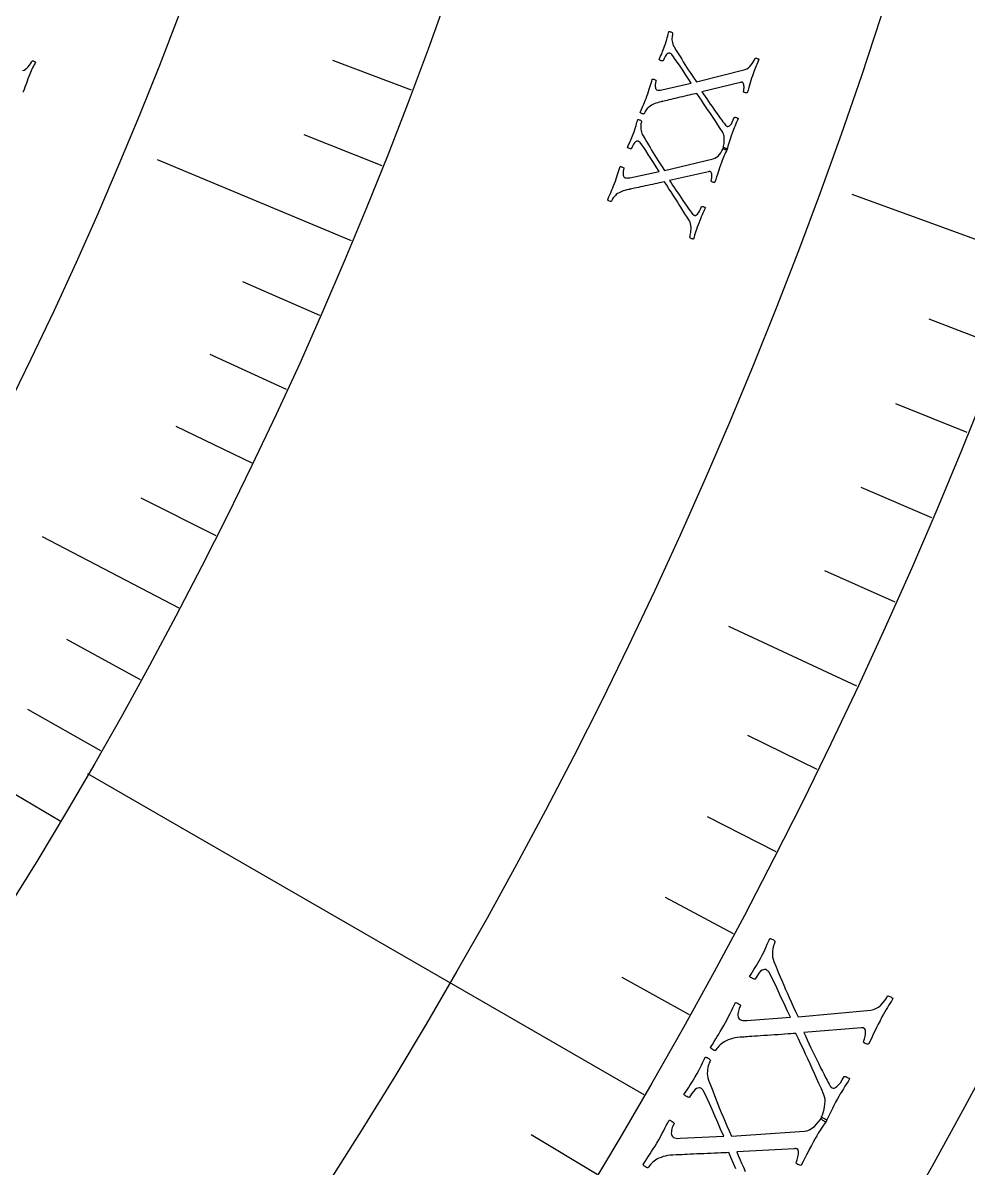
# Model space of a CAD drawing. Header units: millimetres. Extents: x -76 to 76, y -76 to 86.
# Drawn here: x 51.48 to 63.78, y -35.34 to -20.43 of the extents above; entities that cross this region are included whole.
import ezdxf

# ---------------------------------------------------------------- set-up
doc = ezdxf.new("R2010")
doc.units = ezdxf.units.MM
for name, color, linetype in [('CUT_OUTER', 1, 'Continuous'), ('ENGRAVE', 7, 'Continuous'), ('ENGRAVE_FINE', 8, 'Continuous'), ('TEXT', 5, 'Continuous')]:
    doc.layers.add(name, color=color, linetype=linetype)

msp = doc.modelspace()

# ---------------------------------------------------------------- linework, layer by layer
at = {"layer": 'CUT_OUTER'}
msp.add_arc((0.0001, -0.0001), 75.9999, 179.913117, 0.0001, dxfattribs=at)
at = {"layer": 'ENGRAVE'}
for points in [[(55.7593, -23.2696), (53.2344, -22.2158)], [(64.6321, -23.5241), (62.2753, -22.6664)], [(53.513, -28.0524), (51.7359, -27.1209)], [(62.3358, -29.0677), (60.669, -28.2904)], [(59.5652, -34.39), (52.3253, -30.21)]]:
    msp.add_lwpolyline(points, dxfattribs=at)
for radius in [74.48, 74.48, 72.485, 68.78, 68.78, 65.854, 60.42, 60.42, 57.228]:
    msp.add_circle((0, 0), radius, dxfattribs=at)
at = {"layer": 'ENGRAVE_FINE'}
for points in [[(56.538, -21.308), (55.5139, -20.9221)], [(56.1573, -22.2919), (55.1401, -21.8881)], [(55.3441, -24.2406), (54.3417, -23.8015)], [(64.2117, -24.6485), (63.2751, -24.289)], [(54.9118, -25.2047), (53.9171, -24.7481)], [(63.7717, -25.7654), (62.8416, -25.3896)], [(54.4624, -26.1616), (53.4759, -25.6877)], [(63.3123, -26.8745), (62.3889, -26.4825)], [(53.9961, -27.1109), (53.018, -26.6198)], [(62.8337, -27.9753), (61.9172, -27.5673)], [(53.0132, -28.9858), (52.053, -28.4607)], [(52.4969, -29.9107), (51.5461, -29.3689)], [(61.8191, -30.1512), (60.9174, -29.7114)], [(51.9643, -30.8268), (51.023, -30.2684)], [(61.2834, -31.2255), (60.3896, -30.77)], [(60.7291, -32.2903), (59.8434, -31.8193)], [(60.1563, -33.3452), (59.2789, -32.8588)], [(58.956, -35.4243), (58.0961, -34.9076)]]:
    msp.add_lwpolyline(points, dxfattribs=at)
at = {"layer": 'TEXT'}
for points in [[(59.6012, -21.3839), (59.6121, -21.3529), (59.6222, -21.3232), (59.6315, -21.2946), (59.6399, -21.2672), (59.648, -21.2405), (59.6561, -21.2141), (59.6642, -21.188), (59.6723, -21.1621), (59.6773, -21.1621), (59.6839, -21.1632), (59.6921, -21.1654), (59.702, -21.1687), (59.7112, -21.1724), (59.7174, -21.1761), (59.7206, -21.1797), (59.7209, -21.1833), (59.7187, -21.1903), (59.7165, -21.199), (59.7144, -21.2095), (59.7122, -21.2217), (59.7106, -21.2348), (59.71, -21.2477), (59.7105, -21.2604), (59.712, -21.2731), (59.7152, -21.2846), (59.7208, -21.294), (59.7288, -21.3013), (59.7391, -21.3065), (59.7502, -21.309), (59.7637, -21.3093), (59.7797, -21.3076), (59.7982, -21.3038), (60.1785, -21.2142), (60.1403, -21.1574), (60.1033, -21.1022), (60.0675, -21.0485), (60.0329, -20.9962), (60.0006, -20.9481), (59.9717, -20.9066), (59.9463, -20.8717), (59.9242, -20.8436), (59.9206, -20.8396), (59.9168, -20.8363), (59.9128, -20.8335), (59.9085, -20.8312), (59.9047, -20.8294), (59.9016, -20.8281), (59.8995, -20.8271), (59.8982, -20.8266), (59.8912, -20.8257), (59.8829, -20.8272), (59.8733, -20.8313), (59.8623, -20.8378), (59.8505, -20.8491), (59.8384, -20.8675), (59.8262, -20.893), (59.8137, -20.9255), (59.8108, -20.9271), (59.8058, -20.9274), (59.7986, -20.9263), (59.7893, -20.9238), (59.7797, -20.9207), (59.7717, -20.9175), (59.7654, -20.9142), (59.7608, -20.9109), (59.7712, -20.8867), (59.7809, -20.864), (59.7901, -20.8426), (59.7986, -20.8225), (59.8069, -20.8027), (59.8151, -20.7817), (59.8233, -20.7596), (59.8315, -20.7364), (59.8424, -20.7042), (59.852, -20.6745), (59.8601, -20.6472), (59.8669, -20.6225), (59.8728, -20.6), (59.8782, -20.5796), (59.8831, -20.5612), (59.8876, -20.5449), (59.8924, -20.5448), (59.8984, -20.5454), (59.9056, -20.5469), (59.9141, -20.5491), (59.9224, -20.5521), (59.9292, -20.556), (59.9344, -20.5607), (59.9382, -20.5662), (59.9368, -20.5711), (59.9351, -20.5787), (59.9331, -20.5891), (59.9308, -20.6021), (59.9289, -20.6171), (59.9281, -20.6332), (59.9284, -20.6505), (59.9298, -20.6688), (59.9329, -20.6877), (59.938, -20.7064), (59.9454, -20.7251), (59.9549, -20.7436), (59.9828, -20.7886), (60.0087, -20.8306), (60.0326, -20.8697), (60.0545, -20.9057), (60.0756, -20.9401), (60.0971, -20.9743), (60.1188, -21.0082), (60.1409, -21.0419), (60.1643, -21.0771), (60.1898, -21.1152), (60.2175, -21.1564), (60.2473, -21.2006), (60.8799, -21.0376), (60.9022, -21.0294), (60.923, -21.0169), (60.9423, -21.0001), (60.96, -20.979), (60.9758, -20.956), (60.9892, -20.9334), (61.0002, -20.9112), (61.0087, -20.8894), (61.0139, -20.8886), (61.0203, -20.8891), (61.028, -20.891), (61.0371, -20.8941), (61.0457, -20.8977), (61.0523, -20.9006), (61.0569, -20.903), (61.0594, -20.9048), (61.049, -20.9293), (61.0394, -20.9521), (61.0305, -20.9731), (61.0223, -20.9924), (61.0143, -21.0118), (61.0059, -21.0334), (60.9972, -21.0571), (60.9881, -21.083), (60.9759, -21.1186), (60.9649, -21.152), (60.955, -21.1832), (60.9463, -21.2121), (60.9377, -21.2411), (60.9285, -21.2725), (60.9185, -21.3063), (60.9078, -21.3424), (60.9022, -21.344), (60.8952, -21.3441), (60.8867, -21.3426), (60.8767, -21.3396), (60.8676, -21.3359), (60.8613, -21.3322), (60.8581, -21.3285), (60.8579, -21.3249), (60.8597, -21.3186), (60.8615, -21.3104), (60.8632, -21.3002), (60.8648, -21.2882), (60.8659, -21.2752), (60.8661, -21.2623), (60.8654, -21.2494), (60.8638, -21.2366), (60.861, -21.2251), (60.8567, -21.2161), (60.8509, -21.2095), (60.8436, -21.2055), (60.8416, -21.205), (60.8392, -21.2047), (60.8363, -21.2046), (60.8329, -21.2048), (60.8295, -21.2051), (60.8263, -21.2057), (60.8235, -21.2066), (60.8209, -21.2076), (60.318, -21.3292), (60.3375, -21.3585), (60.3582, -21.3891), (60.38, -21.421), (60.4029, -21.4542), (60.4263, -21.4878), (60.4495, -21.5211), (60.4725, -21.5539), (60.4952, -21.5862), (60.5172, -21.6173), (60.5379, -21.6461), (60.5574, -21.6728), (60.5757, -21.6973), (60.5921, -21.7189), (60.6057, -21.7367), (60.6167, -21.7509), (60.625, -21.7613), (60.6267, -21.763), (60.6287, -21.7651), (60.631, -21.7676), (60.6338, -21.7704), (60.6369, -21.7733), (60.6403, -21.7758), (60.6442, -21.778), (60.6485, -21.7798), (60.657, -21.7807), (60.6665, -21.7777), (60.6771, -21.7708), (60.6887, -21.7599), (60.7009, -21.7442), (60.7134, -21.7225), (60.7261, -21.6948), (60.739, -21.6611), (60.7442, -21.6603), (60.7508, -21.6605), (60.7587, -21.6619), (60.7679, -21.6644), (60.7768, -21.6674), (60.7834, -21.6702), (60.7879, -21.6728), (60.7901, -21.6753), (60.7797, -21.6989), (60.7694, -21.7228), (60.759, -21.747), (60.7487, -21.7714), (60.7386, -21.7959), (60.7289, -21.8203), (60.7197, -21.8445), (60.7108, -21.8687), (60.6991, -21.9014), (60.6887, -21.9319), (60.6795, -21.9599), (60.6715, -21.9857), (60.6641, -22.0105), (60.6566, -22.0358), (60.649, -22.0616), (60.6414, -22.0878), (60.6359, -22.0874), (60.6294, -22.0857), (60.622, -22.0828), (60.6136, -22.0787), (60.6057, -22.0744), (60.5996, -22.0708), (60.5954, -22.0681), (60.5931, -22.0662), (60.5946, -22.0606), (60.5968, -22.0511), (60.5995, -22.0377), (60.6027, -22.0203), (60.6057, -22.0003), (60.6076, -21.9792), (60.6084, -21.9569), (60.6081, -21.9335), (60.606, -21.9103), (60.6014, -21.8889), (60.5942, -21.8693), (60.5846, -21.8514), (60.5544, -21.8042), (60.5255, -21.7592), (60.4977, -21.7164), (60.4711, -21.6759), (60.4451, -21.6365), (60.4188, -21.5973), (60.3924, -21.5581), (60.3658, -21.519), (60.3386, -21.4792), (60.3104, -21.4376), (60.2811, -21.3943), (60.2508, -21.3493), (60.2302, -21.3538), (60.2071, -21.359), (60.1816, -21.365), (60.1538, -21.3717), (60.1244, -21.3788), (60.0944, -21.3859), (60.0637, -21.393), (60.0324, -21.4002), (60.0013, -21.4073), (59.9713, -21.4142), (59.9423, -21.421), (59.9144, -21.4276), (59.8882, -21.4339), (59.8645, -21.4396), (59.8432, -21.4446), (59.8245, -21.4491), (59.8091, -21.4527), (59.7982, -21.4553), (59.7916, -21.4569), (59.7894, -21.4574), (59.7626, -21.4634), (59.7383, -21.47), (59.7165, -21.4771), (59.6973, -21.4848), (59.6795, -21.4934), (59.662, -21.5035), (59.6447, -21.5151), (59.6276, -21.528), (59.6167, -21.5374), (59.6066, -21.548), (59.5971, -21.5596), (59.5884, -21.5724), (59.5808, -21.585), (59.5745, -21.5963), (59.5696, -21.6062), (59.566, -21.6148), (59.5636, -21.6174), (59.5588, -21.6181), (59.5517, -21.617), (59.5422, -21.6141), (59.5326, -21.6101), (59.5251, -21.6059), (59.5197, -21.6015), (59.5163, -21.5968), (59.5283, -21.5668), (59.5395, -21.5391), (59.55, -21.5137), (59.5598, -21.4907), (59.5694, -21.4676), (59.5795, -21.4421), (59.5901, -21.4142), (59.6012, -21.3839)], [(59.1802, -22.5228), (59.1917, -22.4921), (59.2024, -22.4625), (59.2122, -22.4341), (59.2212, -22.4069), (59.2297, -22.3804), (59.2383, -22.3542), (59.2469, -22.3282), (59.2555, -22.3024), (59.2605, -22.3026), (59.2671, -22.3038), (59.2753, -22.3062), (59.2851, -22.3096), (59.2942, -22.3135), (59.3004, -22.3173), (59.3035, -22.321), (59.3037, -22.3246), (59.3014, -22.3315), (59.299, -22.3402), (59.2967, -22.3507), (59.2943, -22.3628), (59.2924, -22.3758), (59.2916, -22.3887), (59.2918, -22.4015), (59.2931, -22.4142), (59.2961, -22.4258), (59.3015, -22.4353), (59.3093, -22.4428), (59.3196, -22.4481), (59.3306, -22.4508), (59.3441, -22.4514), (59.3601, -22.45), (59.3787, -22.4466), (59.7606, -22.3642), (59.7235, -22.3068), (59.6876, -22.2509), (59.6528, -22.1965), (59.6193, -22.1435), (59.5879, -22.0948), (59.5598, -22.0527), (59.535, -22.0174), (59.5135, -21.9888), (59.51, -21.9848), (59.5062, -21.9814), (59.5022, -21.9785), (59.4981, -21.9761), (59.4942, -21.9743), (59.4912, -21.9729), (59.4891, -21.9719), (59.4878, -21.9713), (59.4809, -21.9703), (59.4726, -21.9717), (59.4628, -21.9756), (59.4517, -21.9819), (59.4397, -21.9929), (59.4273, -22.0111), (59.4145, -22.0363), (59.4014, -22.0686), (59.3985, -22.0702), (59.3935, -22.0704), (59.3863, -22.0691), (59.377, -22.0665), (59.3675, -22.0631), (59.3596, -22.0598), (59.3534, -22.0564), (59.3488, -22.053), (59.3597, -22.0291), (59.3699, -22.0065), (59.3794, -21.9852), (59.3883, -21.9654), (59.3969, -21.9457), (59.4056, -21.9249), (59.4142, -21.9029), (59.4229, -21.8799), (59.4344, -21.8479), (59.4445, -21.8184), (59.4532, -21.7913), (59.4604, -21.7667), (59.4667, -21.7443), (59.4725, -21.724), (59.4778, -21.7058), (59.4826, -21.6895), (59.4874, -21.6895), (59.4934, -21.6902), (59.5006, -21.6918), (59.509, -21.6942), (59.5173, -21.6974), (59.524, -21.7014), (59.5292, -21.7062), (59.5328, -21.7118), (59.5313, -21.7167), (59.5295, -21.7242), (59.5273, -21.7345), (59.5247, -21.7476), (59.5225, -21.7625), (59.5214, -21.7786), (59.5214, -21.7958), (59.5225, -21.8142), (59.5251, -21.8331), (59.53, -21.852), (59.537, -21.8708), (59.5461, -21.8895), (59.5731, -21.935), (59.5982, -21.9775), (59.6213, -22.017), (59.6426, -22.0534), (59.663, -22.0883), (59.6838, -22.1228), (59.7049, -22.1572), (59.7264, -22.1913), (59.749, -22.2269), (59.7738, -22.2655), (59.8007, -22.3072), (59.8297, -22.352), (60.4653, -22.2011), (60.4878, -22.1933), (60.5088, -22.1812), (60.5284, -22.1648), (60.5465, -22.1441), (60.5628, -22.1214), (60.5766, -22.099), (60.588, -22.0771), (60.5969, -22.0555), (60.6021, -22.0548), (60.6085, -22.0554), (60.6162, -22.0574), (60.6252, -22.0607), (60.6338, -22.0644), (60.6403, -22.0675), (60.6448, -22.0699), (60.6473, -22.0718), (60.6365, -22.0961), (60.6264, -22.1187), (60.6171, -22.1396), (60.6085, -22.1587), (60.6002, -22.178), (60.5914, -22.1994), (60.5822, -22.2229), (60.5726, -22.2486), (60.5597, -22.284), (60.5481, -22.3172), (60.5376, -22.3482), (60.5283, -22.3769), (60.5192, -22.4057), (60.5094, -22.4369), (60.4987, -22.4705), (60.4873, -22.5064), (60.4817, -22.5079), (60.4747, -22.5078), (60.4662, -22.5062), (60.4564, -22.503), (60.4472, -22.4991), (60.4411, -22.4953), (60.4379, -22.4916), (60.4378, -22.488), (60.4397, -22.4817), (60.4416, -22.4735), (60.4435, -22.4634), (60.4453, -22.4514), (60.4467, -22.4384), (60.4472, -22.4255), (60.4467, -22.4126), (60.4454, -22.3998), (60.4428, -22.3882), (60.4387, -22.3791), (60.433, -22.3725), (60.4258, -22.3683), (60.4238, -22.3678), (60.4214, -22.3674), (60.4185, -22.3673), (60.4151, -22.3674), (60.4116, -22.3677), (60.4085, -22.3682), (60.4056, -22.369), (60.4031, -22.37), (59.8979, -22.4819), (59.9169, -22.5116), (59.9369, -22.5426), (59.9581, -22.5749), (59.9804, -22.6085), (60.0032, -22.6426), (60.0257, -22.6763), (60.048, -22.7095), (60.0701, -22.7423), (60.0915, -22.7737), (60.1117, -22.803), (60.1307, -22.8301), (60.1485, -22.8549), (60.1645, -22.8768), (60.1778, -22.8949), (60.1885, -22.9092), (60.1966, -22.9198), (60.1982, -22.9215), (60.2001, -22.9237), (60.2025, -22.9262), (60.2051, -22.9291), (60.2082, -22.9321), (60.2116, -22.9346), (60.2155, -22.9369), (60.2197, -22.9387), (60.2282, -22.9398), (60.2378, -22.937), (60.2484, -22.9303), (60.2602, -22.9197), (60.2728, -22.9042), (60.2857, -22.8827), (60.2989, -22.8553), (60.3125, -22.8219), (60.3177, -22.8211), (60.3242, -22.8215), (60.3321, -22.823), (60.3413, -22.8257), (60.3501, -22.8288), (60.3567, -22.8317), (60.3611, -22.8345), (60.3633, -22.837), (60.3525, -22.8604), (60.3416, -22.8841), (60.3309, -22.9081), (60.3201, -22.9323), (60.3095, -22.9566), (60.2994, -22.9808), (60.2896, -23.0048), (60.2803, -23.0288), (60.268, -23.0614), (60.257, -23.0916), (60.2473, -23.1195), (60.2388, -23.145), (60.2309, -23.1697), (60.2229, -23.1949), (60.2148, -23.2205), (60.2067, -23.2466), (60.2012, -23.2461), (60.1947, -23.2443), (60.1874, -23.2412), (60.1791, -23.237), (60.1713, -23.2325), (60.1653, -23.2288), (60.1611, -23.226), (60.1588, -23.224), (60.1605, -23.2185), (60.1628, -23.2091), (60.1657, -23.1957), (60.1693, -23.1783), (60.1727, -23.1584), (60.175, -23.1373), (60.1762, -23.115), (60.1764, -23.0916), (60.1747, -23.0685), (60.1705, -23.047), (60.1637, -23.0272), (60.1544, -23.0091), (60.1252, -22.9613), (60.0971, -22.9158), (60.0701, -22.8725), (60.0444, -22.8315), (60.019, -22.7916), (59.9936, -22.7519), (59.9679, -22.7122), (59.9421, -22.6726), (59.9157, -22.6322), (59.8882, -22.5901), (59.8598, -22.5463), (59.8304, -22.5007), (59.8096, -22.5048), (59.7865, -22.5096), (59.7609, -22.515), (59.7329, -22.5212), (59.7034, -22.5278), (59.6732, -22.5343), (59.6424, -22.5409), (59.611, -22.5474), (59.5798, -22.5539), (59.5496, -22.5602), (59.5205, -22.5665), (59.4925, -22.5726), (59.4662, -22.5784), (59.4424, -22.5836), (59.421, -22.5882), (59.4022, -22.5923), (59.3868, -22.5957), (59.3758, -22.598), (59.3692, -22.5994), (59.367, -22.5999), (59.34, -22.6055), (59.3156, -22.6116), (59.2937, -22.6183), (59.2744, -22.6256), (59.2564, -22.6339), (59.2387, -22.6436), (59.2211, -22.6548), (59.2038, -22.6675), (59.1927, -22.6767), (59.1824, -22.687), (59.1728, -22.6985), (59.1638, -22.7111), (59.1559, -22.7236), (59.1494, -22.7347), (59.1443, -22.7446), (59.1406, -22.7531), (59.1381, -22.7556), (59.1333, -22.7562), (59.1262, -22.755), (59.1168, -22.7519), (59.1073, -22.7477), (59.0998, -22.7434), (59.0945, -22.7388), (59.0913, -22.7341), (59.1038, -22.7043), (59.1155, -22.6768), (59.1265, -22.6517), (59.1367, -22.6288), (59.1468, -22.606), (59.1574, -22.5807), (59.1685, -22.553), (59.1802, -22.5228)], [(60.6012, -33.4871), (60.6239, -33.4454), (60.6452, -33.4051), (60.6651, -33.3664), (60.6835, -33.3292), (60.7011, -33.293), (60.7187, -33.2571), (60.7363, -33.2215), (60.7539, -33.1864), (60.761, -33.1876), (60.7703, -33.1907), (60.7816, -33.1958), (60.795, -33.2027), (60.8073, -33.2102), (60.8154, -33.2169), (60.8192, -33.2228), (60.8187, -33.228), (60.814, -33.2375), (60.8089, -33.2495), (60.8034, -33.264), (60.7976, -33.281), (60.7923, -33.2993), (60.7885, -33.3176), (60.7862, -33.336), (60.7855, -33.3545), (60.7875, -33.3717), (60.7934, -33.3865), (60.8031, -33.3988), (60.8168, -33.4086), (60.8321, -33.4147), (60.8514, -33.4184), (60.8748, -33.4197), (60.9022, -33.4185), (61.4686, -33.3781), (61.4267, -33.288), (61.3862, -33.2003), (61.347, -33.1151), (61.3092, -33.0322), (61.2737, -32.9558), (61.2416, -32.8897), (61.2129, -32.834), (61.1876, -32.7886), (61.1833, -32.7821), (61.1786, -32.7764), (61.1734, -32.7715), (61.1679, -32.7673), (61.1627, -32.7638), (61.1587, -32.7612), (61.1558, -32.7594), (61.154, -32.7583), (61.1443, -32.7554), (61.132, -32.7557), (61.1173, -32.7593), (61.1, -32.7661), (61.0805, -32.7796), (61.0591, -32.8032), (61.0357, -32.8368), (61.0104, -32.8805), (61.0059, -32.8822), (60.9986, -32.8814), (60.9886, -32.8782), (60.9757, -32.8725), (60.9627, -32.8658), (60.952, -32.8593), (60.9437, -32.8532), (60.9378, -32.8474), (60.9581, -32.8152), (60.9773, -32.7849), (60.9953, -32.7564), (61.012, -32.7297), (61.0283, -32.7031), (61.0448, -32.675), (61.0616, -32.6452), (61.0786, -32.6139), (61.1015, -32.5703), (61.1218, -32.53), (61.1396, -32.4928), (61.1549, -32.459), (61.1684, -32.4281), (61.1807, -32.4001), (61.1919, -32.375), (61.2019, -32.3526), (61.2088, -32.3535), (61.2173, -32.3558), (61.2274, -32.3595), (61.2391, -32.3646), (61.2503, -32.3709), (61.2592, -32.378), (61.2657, -32.3859), (61.2698, -32.3946), (61.2667, -32.4013), (61.2626, -32.4118), (61.2575, -32.4262), (61.2512, -32.4444), (61.2451, -32.4654), (61.2404, -32.4883), (61.237, -32.513), (61.2349, -32.5396), (61.235, -32.5673), (61.2383, -32.5954), (61.2447, -32.6237), (61.2542, -32.6525), (61.284, -32.7233), (61.3118, -32.7894), (61.3373, -32.8508), (61.3607, -32.9075), (61.3832, -32.9616), (61.4063, -33.0155), (61.4298, -33.0692), (61.4539, -33.1226), (61.4794, -33.1783), (61.5074, -33.2388), (61.5378, -33.3042), (61.5706, -33.3745), (62.5165, -33.2847), (62.5504, -33.2779), (62.5831, -33.2647), (62.6146, -33.2449), (62.6449, -33.2185), (62.6728, -33.189), (62.6972, -33.1595), (62.718, -33.13), (62.7352, -33.1007), (62.7428, -33.1007), (62.7519, -33.1028), (62.7626, -33.1072), (62.7749, -33.1138), (62.7865, -33.1208), (62.7953, -33.1265), (62.8013, -33.1309), (62.8045, -33.1341), (62.7841, -33.1671), (62.7651, -33.1977), (62.7475, -33.226), (62.7313, -33.2519), (62.7154, -33.278), (62.6985, -33.3072), (62.6805, -33.3393), (62.6615, -33.3745), (62.6359, -33.423), (62.6125, -33.4686), (62.5911, -33.5112), (62.572, -33.5508), (62.5531, -33.5906), (62.5325, -33.6336), (62.5104, -33.6799), (62.4867, -33.7295), (62.4784, -33.7305), (62.4683, -33.729), (62.4564, -33.7249), (62.4428, -33.7184), (62.4305, -33.7109), (62.4224, -33.7042), (62.4186, -33.6982), (62.4191, -33.693), (62.4232, -33.6843), (62.4276, -33.6729), (62.4323, -33.6587), (62.4374, -33.6417), (62.442, -33.6232), (62.4452, -33.6047), (62.4472, -33.586), (62.4478, -33.5673), (62.4464, -33.5501), (62.4423, -33.5361), (62.4355, -33.5254), (62.426, -33.518), (62.4232, -33.5168), (62.4198, -33.5158), (62.4156, -33.515), (62.4107, -33.5145), (62.4057, -33.5142), (62.4011, -33.5143), (62.3968, -33.5149), (62.3929, -33.5158), (61.6427, -33.5753), (61.6639, -33.6218), (61.6865, -33.6705), (61.7105, -33.7213), (61.7358, -33.7743), (61.7617, -33.828), (61.7873, -33.8811), (61.8127, -33.9335), (61.8378, -33.9852), (61.8622, -34.0349), (61.8853, -34.0812), (61.9072, -34.124), (61.9277, -34.1635), (61.9462, -34.1983), (61.9616, -34.2271), (61.9741, -34.2499), (61.9836, -34.2668), (61.9856, -34.2696), (61.9879, -34.2731), (61.9908, -34.2772), (61.994, -34.282), (61.9978, -34.2868), (62.0022, -34.2913), (62.0073, -34.2952), (62.013, -34.2988), (62.025, -34.3021), (62.0394, -34.3), (62.0562, -34.2925), (62.0753, -34.2796), (62.0966, -34.2598), (62.1195, -34.2314), (62.1442, -34.1946), (62.1707, -34.1492), (62.1783, -34.1492), (62.1877, -34.151), (62.1987, -34.1548), (62.2114, -34.1605), (62.2234, -34.1668), (62.2323, -34.1724), (62.2381, -34.1773), (62.2407, -34.1814), (62.2203, -34.213), (62.1999, -34.2449), (62.1794, -34.2773), (62.1589, -34.31), (62.1387, -34.3429), (62.1191, -34.3757), (62.1001, -34.4084), (62.0817, -34.4411), (62.0573, -34.4855), (62.0352, -34.5268), (62.0154, -34.565), (61.9979, -34.6002), (61.9814, -34.6341), (61.9647, -34.6687), (61.9478, -34.704), (61.9306, -34.74), (61.9228, -34.7381), (61.9138, -34.7342), (61.9039, -34.7283), (61.8928, -34.7204), (61.8825, -34.7123), (61.8746, -34.7058), (61.8692, -34.7009), (61.8663, -34.6976), (61.8699, -34.69), (61.8752, -34.6768), (61.8822, -34.6581), (61.891, -34.6338), (61.9, -34.6058), (61.9076, -34.5759), (61.914, -34.5441), (61.9191, -34.5103), (61.9215, -34.4766), (61.9198, -34.4448), (61.9141, -34.4149), (61.9045, -34.3869), (61.8722, -34.3121), (61.8411, -34.2407), (61.8112, -34.1728), (61.7825, -34.1085), (61.7542, -34.0459), (61.7256, -33.9834), (61.6967, -33.921), (61.6676, -33.8588), (61.6378, -33.7953), (61.6068, -33.7291), (61.5748, -33.6602), (61.5416, -33.5887), (61.5109, -33.5903), (61.4766, -33.5924), (61.4386, -33.5951), (61.3971, -33.5983), (61.3532, -33.6017), (61.3085, -33.6049), (61.2629, -33.608), (61.2163, -33.611), (61.1701, -33.6139), (61.1254, -33.6169), (61.0822, -33.6199), (61.0406, -33.6229), (61.0015, -33.6258), (60.9662, -33.6284), (60.9346, -33.6307), (60.9066, -33.6327), (60.8838, -33.6343), (60.8674, -33.6354), (60.8577, -33.6361), (60.8544, -33.6363), (60.8144, -33.6387), (60.7781, -33.6424), (60.7452, -33.6475), (60.7159, -33.654), (60.6884, -33.6622), (60.6609, -33.6726), (60.6334, -33.685), (60.6058, -33.6996), (60.5881, -33.7105), (60.5711, -33.7231), (60.5549, -33.7376), (60.5395, -33.7538), (60.5256, -33.7701), (60.514, -33.7848), (60.5046, -33.7978), (60.4976, -33.8092), (60.4935, -33.8123), (60.4864, -33.8123), (60.4764, -33.809), (60.4635, -33.8026), (60.4507, -33.7946), (60.4409, -33.7868), (60.4341, -33.7792), (60.4304, -33.7717), (60.4545, -33.7316), (60.477, -33.6946), (60.4979, -33.6608), (60.5172, -33.6302), (60.5363, -33.5995), (60.5567, -33.5654), (60.5783, -33.5279), (60.6012, -33.4871)]]:
    msp.add_lwpolyline(points, close=True, dxfattribs=at)
for points in [[(51.4748, -21.0522), (51.4954, -21.0459), (51.5149, -21.0356), (51.5333, -21.0213), (51.5504, -21.003), (51.5659, -20.9829), (51.5792, -20.9631), (51.5903, -20.9435), (51.5992, -20.9242), (51.6039, -20.9237), (51.6097, -20.9245), (51.6166, -20.9266), (51.6246, -20.9299), (51.6323, -20.9335), (51.6382, -20.9365), (51.6422, -20.9389), (51.6443, -20.9406), (51.6337, -20.9624), (51.6238, -20.9826), (51.6147, -21.0013), (51.6063, -21.0183), (51.598, -21.0356), (51.5893, -21.0548), (51.5802, -21.0759), (51.5706, -21.0989), (51.5578, -21.1306), (51.5461, -21.1604), (51.5356, -21.1882), (51.5262, -21.214), (51.5169, -21.2399), (51.5069, -21.2679), (51.4962, -21.2981), (51.4846, -21.3304), (51.4795, -21.3315)], [(60.7597, -35.3496), (60.7304, -35.2827), (60.7001, -35.213), (60.6688, -35.1407), (60.638, -35.1415), (60.6037, -35.1428), (60.5657, -35.1445), (60.524, -35.1466), (60.4801, -35.1489), (60.4353, -35.151), (60.3896, -35.153), (60.343, -35.1547), (60.2967, -35.1565), (60.252, -35.1583), (60.2087, -35.1602), (60.167, -35.1622), (60.1279, -35.1641), (60.0926, -35.1658), (60.0609, -35.1673), (60.0329, -35.1685), (60.01, -35.1695), (59.9937, -35.1703), (59.9838, -35.1707), (59.9806, -35.1709), (59.9406, -35.1722), (59.9041, -35.175), (59.8712, -35.1793), (59.8417, -35.185), (59.814, -35.1925), (59.7862, -35.2022), (59.7584, -35.2139), (59.7305, -35.2278), (59.7125, -35.2382), (59.6952, -35.2504), (59.6786, -35.2645), (59.6628, -35.2803), (59.6485, -35.2962), (59.6365, -35.3106), (59.6268, -35.3234), (59.6195, -35.3346), (59.6153, -35.3377), (59.6083, -35.3374), (59.5984, -35.3339), (59.5856, -35.3271), (59.573, -35.3188), (59.5634, -35.3108), (59.5568, -35.303), (59.5533, -35.2954), (59.5784, -35.2559), (59.6018, -35.2196), (59.6236, -35.1863), (59.6436, -35.1562), (59.6635, -35.1259), (59.6848, -35.0924), (59.7073, -35.0555), (59.7312, -35.0153), (59.7312, -35.0153), (59.755, -34.9741), (59.7773, -34.9344), (59.7982, -34.8962), (59.8175, -34.8595), (59.8361, -34.8237), (59.8546, -34.7883), (59.8731, -34.7532), (59.8915, -34.7185), (59.8986, -34.7199), (59.9078, -34.7233), (59.919, -34.7286), (59.9322, -34.7359), (59.9444, -34.7437), (59.9523, -34.7506), (59.9559, -34.7566), (59.9553, -34.7617), (59.9504, -34.7711), (59.945, -34.783), (59.9391, -34.7974), (59.9328, -34.8142), (59.927, -34.8323), (59.9228, -34.8506), (59.9201, -34.8689), (59.9189, -34.8873), (59.9204, -34.9046), (59.9259, -34.9196), (59.9354, -34.9321), (59.9488, -34.9423), (59.9639, -34.9488), (59.9831, -34.9529), (60.0065, -34.9548), (60.034, -34.9543), (60.6012, -34.9283), (60.5616, -34.8372), (60.5233, -34.7485), (60.4863, -34.6623), (60.4506, -34.5785), (60.4171, -34.5012), (60.3867, -34.4343), (60.3594, -34.3779), (60.3352, -34.3319), (60.3311, -34.3253), (60.3265, -34.3195), (60.3215, -34.3144), (60.316, -34.3101), (60.311, -34.3065), (60.307, -34.3037), (60.3041, -34.3018), (60.3024, -34.3007), (60.2927, -34.2976), (60.2805, -34.2976), (60.2656, -34.3008), (60.2482, -34.3072), (60.2283, -34.3202), (60.2063, -34.3432), (60.1821, -34.3762), (60.1558, -34.4192), (60.1512, -34.4208), (60.1439, -34.4198), (60.134, -34.4164), (60.1213, -34.4104), (60.1084, -34.4033), (60.0979, -34.3966), (60.0898, -34.3903), (60.084, -34.3844), (60.1052, -34.3527), (60.1251, -34.3228), (60.1438, -34.2948), (60.1612, -34.2685), (60.1781, -34.2424), (60.1954, -34.2147), (60.2129, -34.1854), (60.2307, -34.1545), (60.2547, -34.1115), (60.276, -34.0716), (60.2948, -34.035), (60.3109, -34.0015), (60.3251, -33.971), (60.3381, -33.9433), (60.35, -33.9185), (60.3606, -33.8964), (60.3675, -33.8975), (60.3759, -33.9), (60.3859, -33.9039), (60.3974, -33.9094), (60.4085, -33.9159), (60.4172, -33.9232), (60.4235, -33.9313), (60.4274, -33.9401), (60.4242, -33.9467), (60.4198, -33.9571), (60.4143, -33.9713), (60.4076, -33.9894), (60.4009, -34.0102), (60.3956, -34.033), (60.3916, -34.0576), (60.3888, -34.0842), (60.3882, -34.1119), (60.3908, -34.14), (60.3964, -34.1685), (60.4052, -34.1975), (60.4333, -34.269), (60.4593, -34.3358), (60.4833, -34.3979), (60.5052, -34.4551), (60.5264, -34.5098), (60.548, -34.5643), (60.5702, -34.6185), (60.5929, -34.6725), (60.6171, -34.7288), (60.6435, -34.79), (60.6722, -34.8562), (60.7032, -34.9273), (61.651, -34.8616), (61.6851, -34.8557), (61.7182, -34.8432), (61.7502, -34.8242), (61.7811, -34.7987), (61.8098, -34.7698), (61.8349, -34.7409), (61.8564, -34.712), (61.8744, -34.6831), (61.882, -34.6833), (61.891, -34.6857), (61.9016, -34.6904), (61.9137, -34.6972), (61.9251, -34.7045), (61.9338, -34.7105), (61.9397, -34.7151), (61.9428, -34.7183), (61.9215, -34.7508), (61.9018, -34.7809), (61.8835, -34.8087), (61.8667, -34.8342), (61.8501, -34.8599), (61.8324, -34.8887), (61.8137, -34.9203), (61.7938, -34.955), (61.767, -35.0029), (61.7424, -35.0478), (61.72, -35.0899), (61.6998, -35.129), (61.6799, -35.1683), (61.6583, -35.2108), (61.635, -35.2565), (61.61, -35.3055), (61.6017, -35.3063), (61.5916, -35.3045), (61.5799, -35.3001), (61.5664, -35.2932), (61.5543, -35.2855), (61.5463, -35.2785), (61.5427, -35.2725), (61.5433, -35.2672), (61.5476, -35.2587), (61.5524, -35.2473), (61.5575, -35.2332), (61.5629, -35.2164), (61.568, -35.1981), (61.5717, -35.1796), (61.5741, -35.161), (61.5752, -35.1423), (61.5743, -35.1251), (61.5706, -35.111), (61.564, -35.1001), (61.5547, -35.0924), (61.5519, -35.0912), (61.5485, -35.0901), (61.5444, -35.0892), (61.5395, -35.0886), (61.5345, -35.0882), (61.5298, -35.0882), (61.5255, -35.0886), (61.5216, -35.0895), (60.7702, -35.1299), (60.7902, -35.1769), (60.8116, -35.2262), (60.8343, -35.2776), (60.8582, -35.3312), (60.8827, -35.3855)]]:
    msp.add_lwpolyline(points, dxfattribs=at)

doc.saveas('drawing.dxf')
